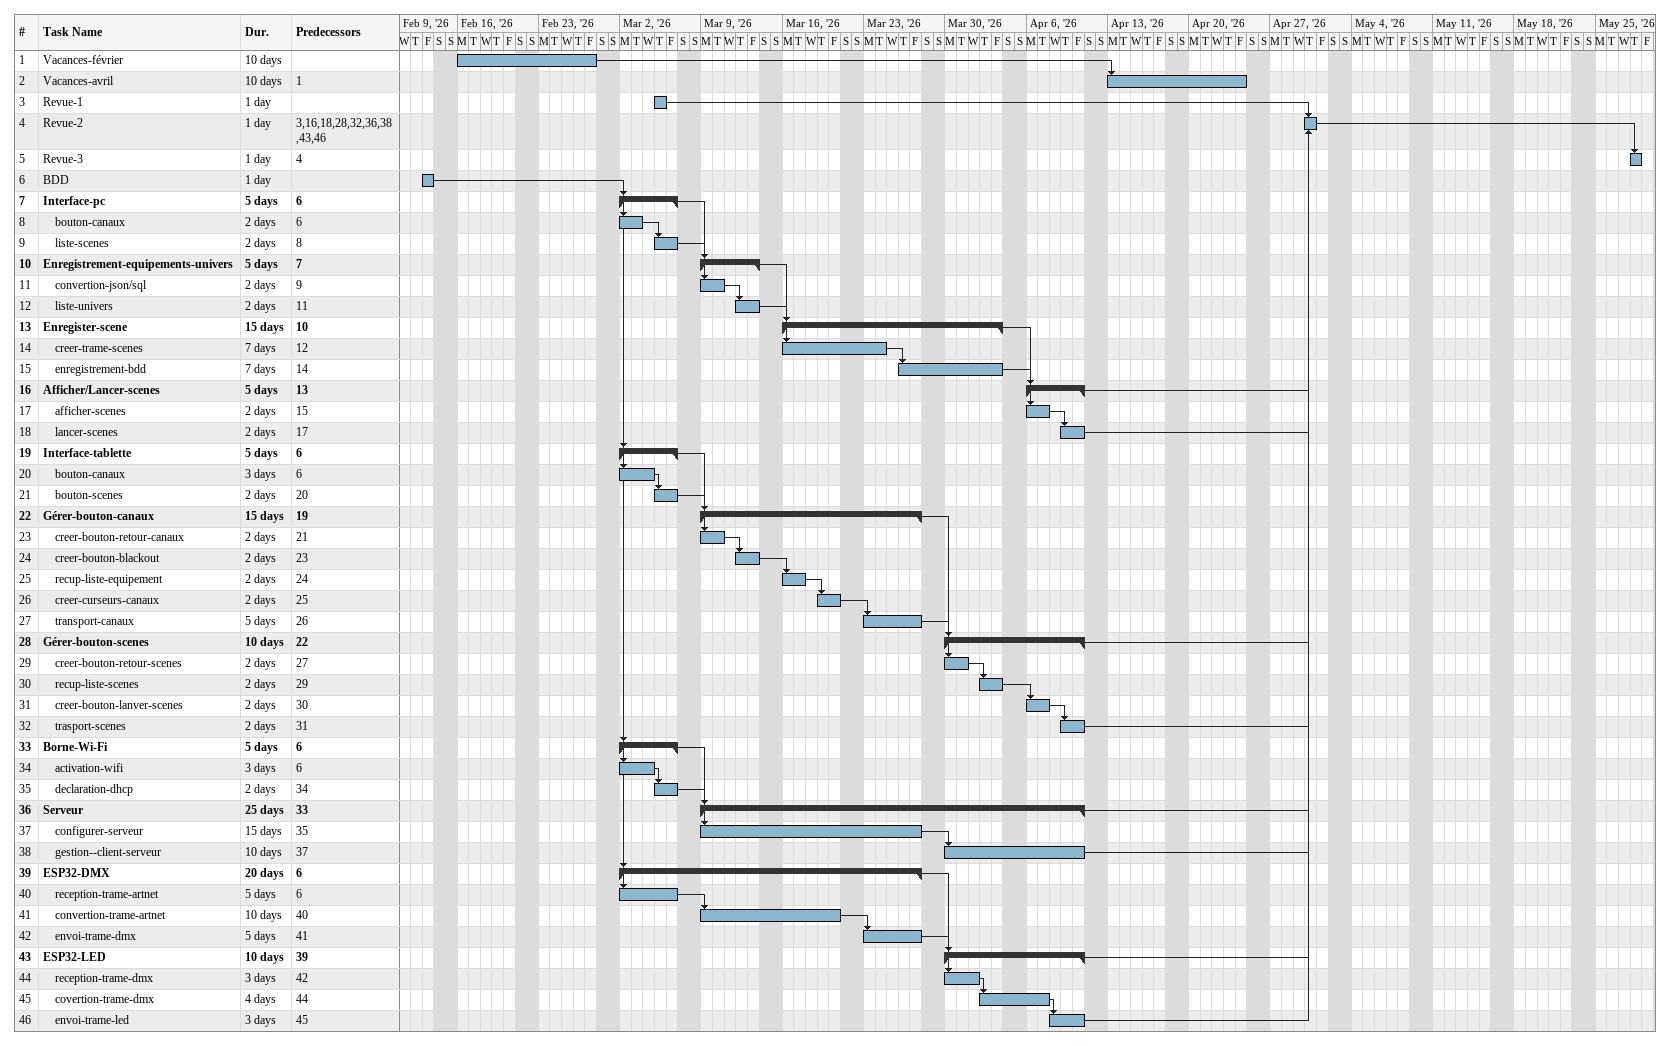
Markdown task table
| ID | Level | Task | Duration | Start | Finish | Predecessors |
|---|---|---|---|---|---|---|
| 1 | 1 | Vacances-février | 10d | 2026-02-16 | 2026-02-27 |  |
| 2 | 1 | Vacances-avril | 10d | 2026-04-13 | 2026-04-24 | 1 |
| 3 | 1 | Revue-1 | 1d | 2026-03-05 | 2026-03-05 |  |
| 4 | 1 | Revue-2 | 1d | 2026-04-30 | 2026-04-30 | 3, 16, 18, 28, 32, 36, 38, 43, 46 |
| 5 | 1 | Revue-3 | 1d | 2026-05-28 | 2026-05-28 | 4 |
| 6 | 1 | BDD | 1d | 2026-02-13 | 2026-02-13 |  |
| 7 | 1 | **Interface-pc** | 5d | 2026-03-02 | 2026-03-06 | 6 |
| 8 | 2 | bouton-canaux | 2d | 2026-03-02 | 2026-03-03 | 6 |
| 9 | 2 | liste-scenes | 2d | 2026-03-05 | 2026-03-06 | 8 |
| 10 | 1 | **Enregistrement-equipements-univers** | 5d | 2026-03-09 | 2026-03-13 | 7 |
| 11 | 2 | convertion-json/sql | 2d | 2026-03-09 | 2026-03-10 | 9 |
| 12 | 2 | liste-univers | 2d | 2026-03-12 | 2026-03-13 | 11 |
| 13 | 1 | **Enregister-scene** | 15d | 2026-03-16 | 2026-04-03 | 10 |
| 14 | 2 | creer-trame-scenes | 7d | 2026-03-16 | 2026-03-24 | 12 |
| 15 | 2 | enregistrement-bdd | 7d | 2026-03-26 | 2026-04-03 | 14 |
| 16 | 1 | **Afficher/Lancer-scenes** | 5d | 2026-04-06 | 2026-04-10 | 13 |
| 17 | 2 | afficher-scenes | 2d | 2026-04-06 | 2026-04-07 | 15 |
| 18 | 2 | lancer-scenes | 2d | 2026-04-09 | 2026-04-10 | 17 |
| 19 | 1 | **Interface-tablette** | 5d | 2026-03-02 | 2026-03-06 | 6 |
| 20 | 2 | bouton-canaux | 3d | 2026-03-02 | 2026-03-04 | 6 |
| 21 | 2 | bouton-scenes | 2d | 2026-03-05 | 2026-03-06 | 20 |
| 22 | 1 | **Gérer-bouton-canaux** | 15d | 2026-03-09 | 2026-03-27 | 19 |
| 23 | 2 | creer-bouton-retour-canaux | 2d | 2026-03-09 | 2026-03-10 | 21 |
| 24 | 2 | creer-bouton-blackout | 2d | 2026-03-12 | 2026-03-13 | 23 |
| 25 | 2 | recup-liste-equipement | 2d | 2026-03-16 | 2026-03-17 | 24 |
| 26 | 2 | creer-curseurs-canaux | 2d | 2026-03-19 | 2026-03-20 | 25 |
| 27 | 2 | transport-canaux | 5d | 2026-03-23 | 2026-03-27 | 26 |
| 28 | 1 | **Gérer-bouton-scenes** | 10d | 2026-03-30 | 2026-04-10 | 22 |
| 29 | 2 | creer-bouton-retour-scenes | 2d | 2026-03-30 | 2026-03-31 | 27 |
| 30 | 2 | recup-liste-scenes | 2d | 2026-04-02 | 2026-04-03 | 29 |
| 31 | 2 | creer-bouton-lanver-scenes | 2d | 2026-04-06 | 2026-04-07 | 30 |
| 32 | 2 | trasport-scenes | 2d | 2026-04-09 | 2026-04-10 | 31 |
| 33 | 1 | **Borne-Wi-Fi** | 5d | 2026-03-02 | 2026-03-06 | 6 |
| 34 | 2 | activation-wifi | 3d | 2026-03-02 | 2026-03-04 | 6 |
| 35 | 2 | declaration-dhcp | 2d | 2026-03-05 | 2026-03-06 | 34 |
| 36 | 1 | **Serveur** | 25d | 2026-03-09 | 2026-04-10 | 33 |
| 37 | 2 | configurer-serveur | 15d | 2026-03-09 | 2026-03-27 | 35 |
| 38 | 2 | gestion--client-serveur | 10d | 2026-03-30 | 2026-04-10 | 37 |
| 39 | 1 | **ESP32-DMX** | 20d | 2026-03-02 | 2026-03-27 | 6 |
| 40 | 2 | reception-trame-artnet | 5d | 2026-03-02 | 2026-03-06 | 6 |
| 41 | 2 | convertion-trame-artnet | 10d | 2026-03-09 | 2026-03-20 | 40 |
| 42 | 2 | envoi-trame-dmx | 5d | 2026-03-23 | 2026-03-27 | 41 |
| 43 | 1 | **ESP32-LED** | 10d | 2026-03-30 | 2026-04-10 | 39 |
| 44 | 2 | reception-trame-dmx | 3d | 2026-03-30 | 2026-04-01 | 42 |
| 45 | 2 | covertion-trame-dmx | 4d | 2026-04-02 | 2026-04-07 | 44 |
| 46 | 2 | envoi-trame-led | 3d | 2026-04-08 | 2026-04-10 | 45 |
